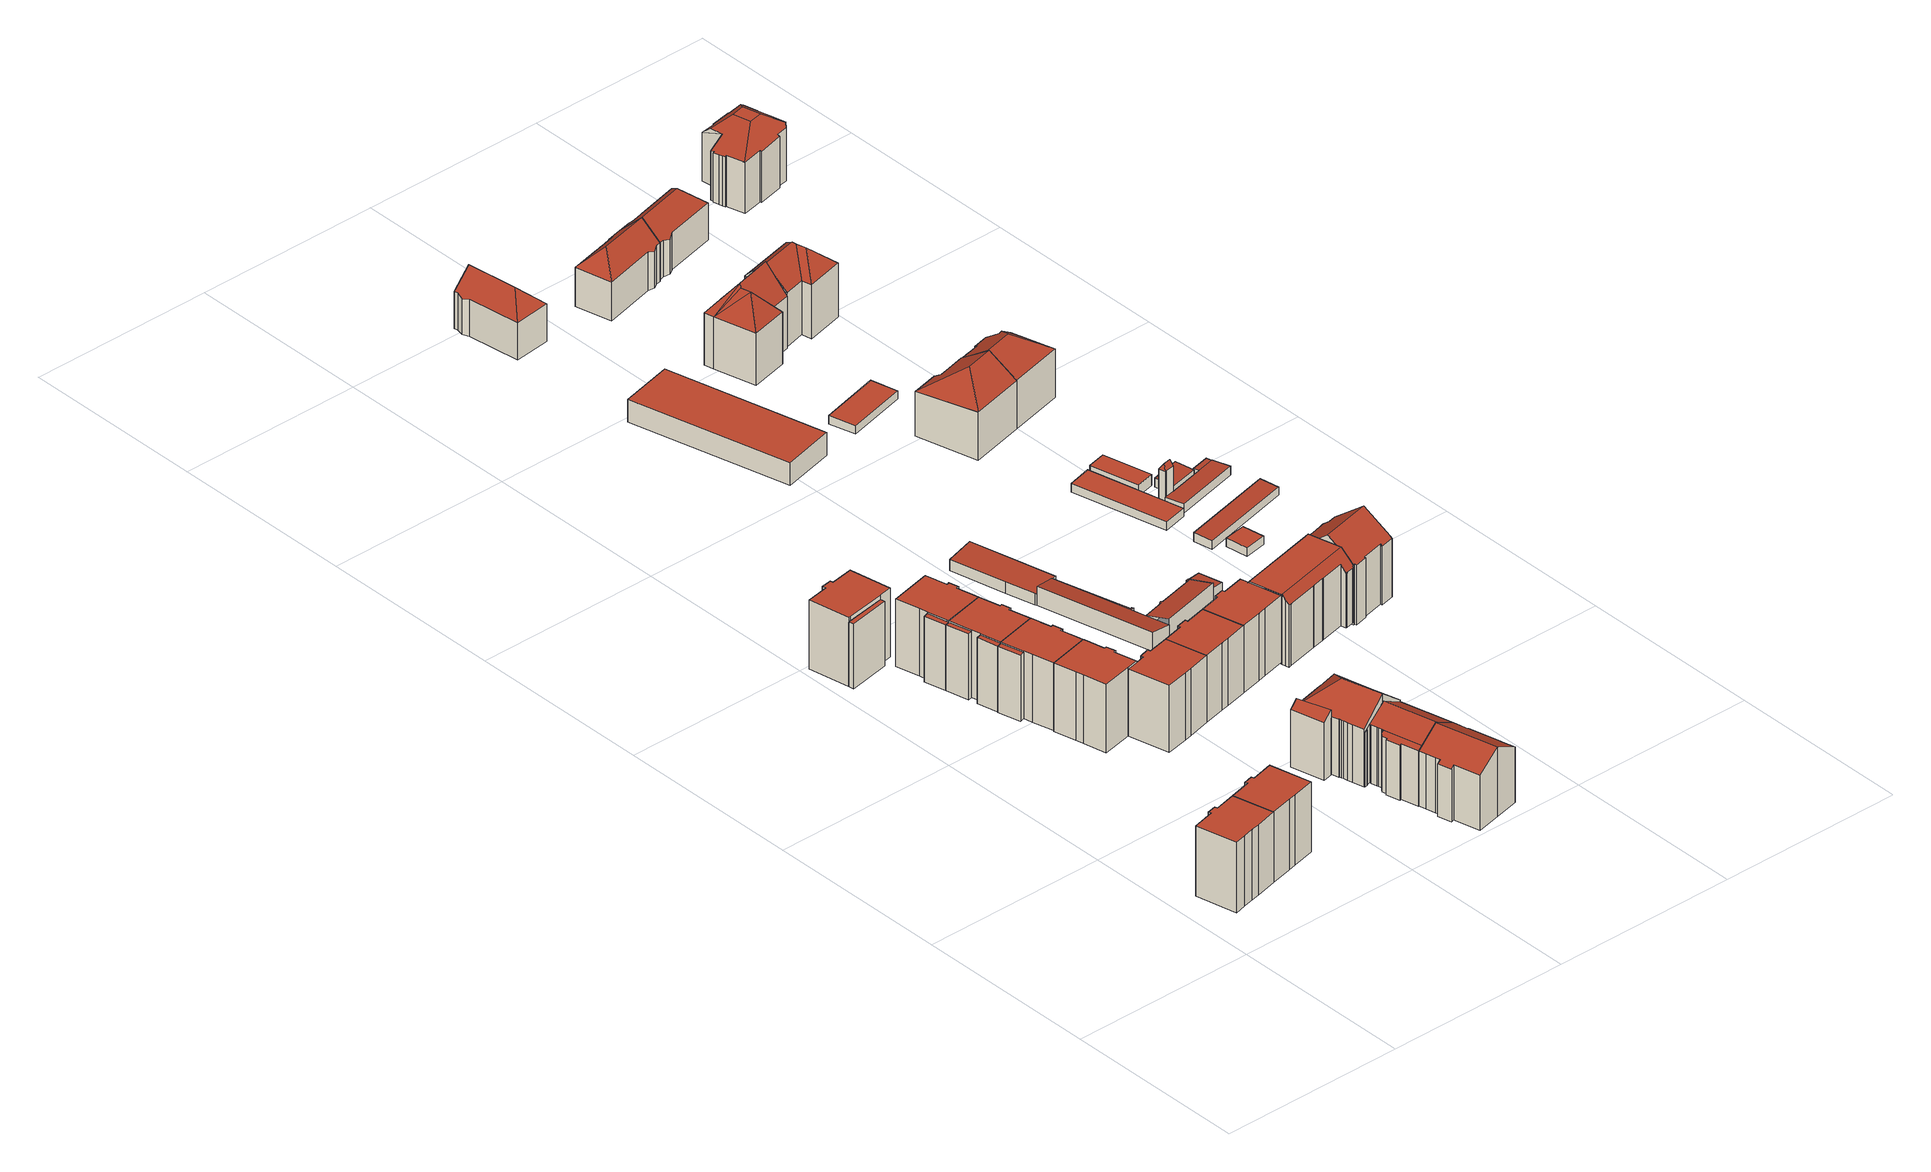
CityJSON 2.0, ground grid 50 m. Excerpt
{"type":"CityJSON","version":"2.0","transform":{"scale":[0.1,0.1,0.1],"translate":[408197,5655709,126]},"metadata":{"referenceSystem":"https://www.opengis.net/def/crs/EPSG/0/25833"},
"CityObjects":{
"building1":{"type":"Building","attributes":{"Dachtyp_tdc":"tdcPolyFlatRoof","Gemeindeschluessel":14612000,"Dachneigung":0,"QualitaetDacherkennung":85,"Geometrietyp2DReferenz":"3000","measuredHeight":19.19,"function":"31001_9998","roofType":"1000"},"geometry":[{"type":"Solid","lod":"2","boundaries":[[[[0,1,2,3]],[[1,4,5,2]],[[4,6,7,5]],[[6,8,9,7]],[[8,10,11,9]],[[10,12,13,11]],[[12,14,15,13]],[[14,16,17,15]],[[16,18,19,17]],[[18,20,21,19]],[[20,0,3,21]],[[20,18,16,14,12,10,8,6,4,1,0]],[[3,2,5,7,9,11,13,15,17,19,21]]]],"semantics":{"surfaces":[{"type":"WallSurface"},{"type":"RoofSurface"},{"type":"GroundSurface"}],"values":[[0,0,0,0,0,0,0,0,0,0,0,1,2]]}}]},
"building2":{"type":"Building","attributes":{"Dachtyp_tdc":"tdcPolyFlatRoof","Gemeindeschluessel":14612000,"Dachneigung":0,"QualitaetDacherkennung":83,"Geometrietyp2DReferenz":"3000","measuredHeight":19.19,"function":"31001_9998","roofType":"1000"},"geometry":[{"type":"Solid","lod":"2","boundaries":[[[[22,12,13,23]],[[12,10,11,13]],[[10,24,25,11]],[[24,26,27,25]],[[26,28,29,27]],[[28,30,31,29]],[[30,32,33,31]],[[32,34,35,33]],[[34,36,37,35]],[[36,22,23,37]],[[36,34,32,30,28,26,24,10,12,22]],[[23,13,11,25,27,29,31,33,35,37]]]],"semantics":{"surfaces":[{"type":"WallSurface"},{"type":"RoofSurface"},{"type":"GroundSurface"}],"values":[[0,0,0,0,0,0,0,0,0,0,1,2]]}}]},
"building3":{"type":"Building","attributes":{"Gemeindeschluessel":14612000,"Geometrietyp2DReferenz":"3000","function":"31001_9998","roofType":"9999"},"children":["building3-1","building3-2"]},
"building3-1":{"type":"BuildingPart","attributes":{"Dachtyp_tdc":"tdcPolyFlatRoof","Dachneigung":0,"QualitaetDacherkennung":67,"Geometrietyp2DReferenz":"3000","measuredHeight":18.81,"roofType":"1000"},"parents":["building3"],"geometry":[{"type":"MultiSurface","lod":"2","boundaries":[[[38,39,40,41,42]],[[43,44,45,46,47]],[[44,48,49,45]],[[48,50,51,49]],[[50,52,53,51]],[[52,54,55,53]],[[54,56,57,55]],[[56,38,42,57]],[[56,54,52,50,48,44,43,39,38]],[[42,41,46,45,49,51,53,55,57]]],"semantics":{"surfaces":[{"type":"WallSurface"},{"type":"RoofSurface"},{"type":"GroundSurface"}],"values":[0,0,0,0,0,0,0,0,1,2]}}]},
"building3-2":{"type":"BuildingPart","attributes":{"Dachtyp_tdc":"tdcPolyFlatRoof","Dachneigung":0,"QualitaetDacherkennung":0,"Geometrietyp2DReferenz":"3000","measuredHeight":17.57,"roofType":"9999"},"parents":["building3"],"geometry":[{"type":"MultiSurface","lod":"2","boundaries":[[[47,58,59,40]],[[40,59,60,41]],[[59,58,61,60]],[[58,47,46,61]],[[41,60,61,46]],[[41,46,47,40]]],"semantics":{"surfaces":[{"type":"RoofSurface"},{"type":"WallSurface"},{"type":"GroundSurface"},{"type":"ClosureSurface","isClosure":"1","QuelleClosure":"LoD1Solid"}],"values":[0,1,1,1,2,3]}}]},
"building4":{"type":"Building","attributes":{"Dachtyp_tdc":"tdcPolyFlatRoof","Gemeindeschluessel":14612000,"Dachneigung":0,"QualitaetDacherkennung":74,"Geometrietyp2DReferenz":"3000","measuredHeight":18.7,"function":"31001_9998","roofType":"1000"},"geometry":[{"type":"Solid","lod":"2","boundaries":[[[[62,63,64,65]],[[63,66,67,64]],[[66,68,69,67]],[[68,70,71,69]],[[70,72,73,71]],[[72,74,75,73]],[[74,76,77,75]],[[76,78,79,77]],[[78,80,81,79]],[[80,82,83,81]],[[82,84,85,83]],[[84,86,87,85]],[[86,62,65,87]],[[86,84,82,80,78,76,74,72,70,68,66,63,62]],[[65,64,67,69,71,73,75,77,79,81,83,85,87]]]],"semantics":{"surfaces":[{"type":"WallSurface"},{"type":"RoofSurface"},{"type":"GroundSurface"}],"values":[[0,0,0,0,0,0,0,0,0,0,0,0,0,1,2]]}}]},
"building5":{"type":"Building","attributes":{"Gemeindeschluessel":14612000,"Geometrietyp2DReferenz":"3000","function":"31001_9998","roofType":"9999"},"children":["building5-1","building5-2"]},
"building5-1":{"type":"BuildingPart","attributes":{"Dachtyp_tdc":"tdcPolyFlatRoof","Dachneigung":2.69,"QualitaetDacherkennung":64,"Geometrietyp2DReferenz":"3000","measuredHeight":17.98,"roofType":"2100"},"parents":["building5"],"geometry":[{"type":"MultiSurface","lod":"2","boundaries":[[[88,89,90,91]],[[89,92,93,90]],[[94,88,91,95]],[[94,92,89,88]],[[91,90,93,95]]],"semantics":{"surfaces":[{"type":"WallSurface"},{"type":"RoofSurface"},{"type":"GroundSurface"}],"values":[0,0,0,1,2]}}]},
"building5-2":{"type":"BuildingPart","attributes":{"Dachtyp_tdc":"tdcPolyFlatRoof","Dachneigung":0,"QualitaetDacherkennung":78,"Geometrietyp2DReferenz":"3000","measuredHeight":18.49,"roofType":"1000"},"parents":["building5"],"geometry":[{"type":"MultiSurface","lod":"2","boundaries":[[[76,96,97,98]],[[96,99,94,95,97]],[[100,101,102,93,92]],[[103,104,105,106]],[[104,107,108,105]],[[107,109,110,108]],[[109,111,112,110]],[[111,113,114,112]],[[113,78,115,114]],[[78,76,98,115]],[[78,113,111,109,107,104,103,101,100,99,96,76]],[[98,97,95,93,102,106,105,108,110,112,114,115]],[[101,103,106,102]]],"semantics":{"surfaces":[{"type":"WallSurface"},{"type":"RoofSurface"},{"type":"GroundSurface"}],"values":[0,0,0,0,0,0,0,0,0,0,1,2,0]}}]},
"building6":{"type":"Building","attributes":{"Gemeindeschluessel":14612000,"Geometrietyp2DReferenz":"3000","function":"31001_9998","roofType":"9999"},"children":["building6-1","building6-2","building6-3"]},
"building6-1":{"type":"BuildingPart","attributes":{"Dachtyp_tdc":"tdcPolyFlatRoof","Dachneigung":0,"QualitaetDacherkennung":70,"Geometrietyp2DReferenz":"3000","measuredHeight":17.92,"roofType":"1000"},"parents":["building6"],"geometry":[{"type":"MultiSurface","lod":"2","boundaries":[[[116,117,118,119]],[[92,89,120,121]],[[89,116,119,120]],[[89,92,117,116]],[[119,118,121,120]]],"semantics":{"surfaces":[{"type":"WallSurface"},{"type":"RoofSurface"},{"type":"GroundSurface"}],"values":[0,0,0,1,2]}}]},
"building6-2":{"type":"BuildingPart","attributes":{"Dachtyp_tdc":"tdcPolyFlatRoof","Dachneigung":0,"QualitaetDacherkennung":75,"Geometrietyp2DReferenz":"3000","measuredHeight":18.42,"roofType":"1000"},"parents":["building6"],"geometry":[{"type":"MultiSurface","lod":"2","boundaries":[[[122,123,124,125,118,117]],[[126,127,128,129,130]],[[127,131,132,128]],[[131,133,134,132]],[[133,135,136,134]],[[135,137,138,136]],[[137,139,140,138]],[[139,141,142,140]],[[141,101,143,142]],[[101,100,121,143]],[[100,92,121]],[[101,141,139,137,135,133,131,127,126,123,122,100]],[[118,125,129,128,132,134,136,138,140,142,143,121]]],"semantics":{"surfaces":[{"type":"WallSurface"},{"type":"RoofSurface"},{"type":"GroundSurface"}],"values":[0,0,0,0,0,0,0,0,0,0,0,1,2]}}]},
"building6-3":{"type":"BuildingPart","attributes":{"Dachtyp_tdc":"tdcPolyFlatRoof","Dachneigung":0,"QualitaetDacherkennung":61,"Geometrietyp2DReferenz":"3000","measuredHeight":17.91,"roofType":"1000"},"parents":["building6"],"geometry":[{"type":"MultiSurface","lod":"2","boundaries":[[[124,144,145,125]],[[144,146,147,145]],[[146,130,129,147]],[[130,146,144,124]],[[125,145,147,129]]],"semantics":{"surfaces":[{"type":"WallSurface"},{"type":"RoofSurface"},{"type":"GroundSurface"}],"values":[0,0,0,1,2]}}]},
"building7":{"type":"Building","attributes":{"Gemeindeschluessel":14612000,"Geometrietyp2DReferenz":"3000","function":"31001_9998","roofType":"9999"},"children":["building7-1","building7-2"]},
"building7-1":{"type":"BuildingPart","attributes":{"Dachtyp_tdc":"tdcPolyFlatRoof","Dachneigung":2.76,"QualitaetDacherkennung":65,"Geometrietyp2DReferenz":"3000","measuredHeight":17.97,"roofType":"2100"},"parents":["building7"],"geometry":[{"type":"MultiSurface","lod":"2","boundaries":[[[148,149,150,151]],[[130,146,147,129]],[[146,148,151,147]],[[146,130,149,148]],[[151,150,129,147]]],"semantics":{"surfaces":[{"type":"WallSurface"},{"type":"RoofSurface"},{"type":"GroundSurface"}],"values":[0,0,0,1,2]}}]},
"building7-2":{"type":"BuildingPart","attributes":{"Dachtyp_tdc":"tdcPolyFlatRoof","Dachneigung":0,"QualitaetDacherkennung":62,"Geometrietyp2DReferenz":"3000","measuredHeight":18.41,"roofType":"1000"},"parents":["building7"],"geometry":[{"type":"MultiSurface","lod":"2","boundaries":[[[152,153,154,155]],[[153,156,157,154]],[[156,158,159,157]],[[158,160,161,159]],[[160,162,163,161]],[[162,127,128,163]],[[127,126,130,129,128]],[[164,165,166,150,149]],[[165,167,168,166]],[[167,152,155,168]],[[167,165,164,126,127,162,160,158,156,153,152]],[[155,154,157,159,161,163,128,129,150,166,168]]],"semantics":{"surfaces":[{"type":"WallSurface"},{"type":"RoofSurface"},{"type":"GroundSurface"}],"values":[0,0,0,0,0,0,0,0,0,0,1,2]}}]},
"building8":{"type":"Building","attributes":{"Dachtyp_tdc":"tdcPolyFlatRoof","Gemeindeschluessel":14612000,"Dachneigung":0,"QualitaetDacherkennung":63,"Geometrietyp2DReferenz":"3000","measuredHeight":18.34,"function":"31001_9998","roofType":"1000"},"geometry":[{"type":"Solid","lod":"2","boundaries":[[[[169,170,171,172]],[[170,173,174,171]],[[173,175,176,174]],[[175,177,178,176]],[[177,179,180,178]],[[179,181,182,180]],[[181,183,184,182]],[[183,185,186,184]],[[185,187,69,186]],[[187,188,67,69]],[[188,169,172,67]],[[188,187,185,183,181,179,177,175,173,170,169]],[[172,171,174,176,178,180,182,184,186,69,67]]]],"semantics":{"surfaces":[{"type":"WallSurface"},{"type":"RoofSurface"},{"type":"GroundSurface"}],"values":[[0,0,0,0,0,0,0,0,0,0,0,1,2]]}}]},
"building9":{"type":"Building","attributes":{"Dachtyp_tdc":"tdcGableRoof","Gemeindeschluessel":14612000,"Dachneigung":30.66,"QualitaetDacherkennung":77,"Geometrietyp2DReferenz":"3000","measuredHeight":19.02,"function":"31001_9998","roofType":"3100"},"geometry":[{"type":"Solid","lod":"2","boundaries":[[[[189,190,191,192]],[[190,193,194,191]],[[193,195,196,194]],[[195,197,198,196]],[[197,199,200,198]],[[199,201,202,200]],[[201,203,204,202]],[[203,205,206,204]],[[205,207,208,206]],[[207,209,210,208]],[[209,211,212,210]],[[211,213,214,212]],[[213,215,216,214]],[[215,217,218,216]],[[217,219,220,218]],[[219,189,192,220]],[[215,213,211,209,207,205,203,201]],[[201,199,197,195,193,190,189,219,217,215]],[[192,191,194,196,198,200,202,204,206,208,210,212,214,216,218,220]]]],"semantics":{"surfaces":[{"type":"WallSurface"},{"type":"RoofSurface"},{"type":"GroundSurface"}],"values":[[0,0,0,0,0,0,0,0,0,0,0,0,0,0,0,0,1,1,2]]}}]},
"building10":{"type":"Building","attributes":{"Gemeindeschluessel":14612000,"Geometrietyp2DReferenz":"3000","function":"31001_9998","roofType":"9999"},"children":["building10-1","building10-2"]},
"building10-1":{"type":"BuildingPart","attributes":{"Dachtyp_tdc":"tdcHipAndGableRoof","Dachneigung":37.34,"QualitaetDacherkennung":80,"Geometrietyp2DReferenz":"3000","measuredHeight":21.18,"roofType":"5000"},"parents":["building10"],"geometry":[{"type":"MultiSurface","lod":"2","boundaries":[[[221,222,223,224]],[[222,225,226,223]],[[225,227,228,226]],[[227,229,230,228]],[[229,231,232,230]],[[231,233,234,232]],[[233,235,236,234]],[[235,237,238,236]],[[237,239,240,238]],[[239,241,242,240]],[[241,243,244,242]],[[243,245,246,244]],[[247,248,249,250]],[[248,251,252,249]],[[251,253,254,252]],[[253,255,256,254]],[[255,257,258,256]],[[257,259,260,258]],[[259,261,262,260]],[[261,263,264,262]],[[263,221,224,264]],[[259,257,255,253,251,248,265]],[[248,247,245,243,241,239,237,235,233,231,229,227,265]],[[227,225,222,221,263,261,259,265]],[[224,223,226,228,230,232,234,236,238,240,242,244,246,250,249,252,254,256,258,260,262,264]]],"semantics":{"surfaces":[{"type":"WallSurface"},{"type":"RoofSurface"},{"type":"GroundSurface"}],"values":[0,0,0,0,0,0,0,0,0,0,0,0,0,0,0,0,0,0,0,0,0,1,1,1,2]}}]},
"building10-2":{"type":"BuildingPart","attributes":{"Dachtyp_tdc":"tdcPolyFlatRoof","Dachneigung":37.52,"QualitaetDacherkennung":65,"Geometrietyp2DReferenz":"3000","measuredHeight":17.62,"roofType":"2100"},"parents":["building10"],"geometry":[{"type":"MultiSurface","lod":"2","boundaries":[[[266,267,268,246,245]],[[267,269,270,268]],[[269,271,247,250,270]],[[271,269,267,266]],[[246,268,270,250]]],"semantics":{"surfaces":[{"type":"WallSurface"},{"type":"RoofSurface"},{"type":"GroundSurface"}],"values":[0,0,0,1,2]}}]},
"building11":{"type":"Building","attributes":{"Gemeindeschluessel":14612000,"Geometrietyp2DReferenz":"3000","function":"31001_9998","roofType":"9999"},"children":["building11-1","building11-2"]},
"building11-1":{"type":"BuildingPart","attributes":{"Dachtyp_tdc":"tdcGableRoof","Dachneigung":31.32,"QualitaetDacherkennung":64,"Geometrietyp2DReferenz":"3000","measuredHeight":19.13,"roofType":"3100"},"parents":["building11"],"geometry":[{"type":"MultiSurface","lod":"2","boundaries":[[[272,273,274,275]],[[273,276,277,274]],[[276,278,279,277]],[[278,280,281,279]],[[280,282,283,281]],[[282,284,285,283]],[[284,286,287,285]],[[286,288,289,287]],[[288,290,291,289]],[[290,292,293,291]],[[292,203,294,293]],[[203,295,296,294]],[[295,297,298,296]],[[299,272,275,300]],[[295,203,292,290]],[[290,288,286,284,282,280,278,276,273,272,299,297,295]],[[275,274,277,279,281,283,285,287,289,291,293,294,296,298,300]]],"semantics":{"surfaces":[{"type":"WallSurface"},{"type":"RoofSurface"},{"type":"GroundSurface"}],"values":[0,0,0,0,0,0,0,0,0,0,0,0,0,0,1,1,2]}}]},
"building11-2":{"type":"BuildingPart","attributes":{"Dachtyp_tdc":"tdcPolyFlatRoof","Dachneigung":26.21,"QualitaetDacherkennung":76,"Geometrietyp2DReferenz":"3000","measuredHeight":15.87,"roofType":"2100"},"parents":["building11"],"geometry":[{"type":"MultiSurface","lod":"2","boundaries":[[[301,299,300,302]],[[303,304,305,298,297]],[[304,306,307,305]],[[306,308,309,307]],[[308,310,311,309]],[[310,312,313,311]],[[312,314,315,313]],[[314,301,302,315]],[[314,312,310,308,306,304,303,299,301]],[[302,300,298,305,307,309,311,313,315]]],"semantics":{"surfaces":[{"type":"WallSurface"},{"type":"RoofSurface"},{"type":"GroundSurface"}],"values":[0,0,0,0,0,0,0,0,1,2]}}]},
"building12":{"type":"Building","attributes":{"Dachtyp_tdc":"tdcPolyFlatRoof","Gemeindeschluessel":14612000,"Dachneigung":0,"QualitaetDacherkennung":67,"Geometrietyp2DReferenz":"3000","measuredHeight":18.31,"function":"31001_9998","roofType":"1000"},"geometry":[{"type":"Solid","lod":"2","boundaries":[[[[316,317,318,319]],[[317,320,321,318]],[[320,322,323,321]],[[322,324,325,323]],[[324,326,327,325]],[[326,328,329,327]],[[328,330,331,329]],[[330,179,180,331]],[[179,177,178,180]],[[177,316,319,178]],[[177,179,330,328,326,324,322,320,317,316]],[[319,318,321,323,325,327,329,331,180,178]]]],"semantics":{"surfaces":[{"type":"WallSurface"},{"type":"RoofSurface"},{"type":"GroundSurface"}],"values":[[0,0,0,0,0,0,0,0,0,0,1,2]]}}]},
"building13":{"type":"Building","attributes":{"Dachtyp_tdc":"tdcPolyFlatRoof","Gemeindeschluessel":14612000,"Dachneigung":0,"QualitaetDacherkennung":63,"Geometrietyp2DReferenz":"3000","measuredHeight":18.29,"function":"31001_9998","roofType":"1000"},"geometry":[{"type":"Solid","lod":"2","boundaries":[[[[324,332,333,325]],[[332,334,335,333]],[[334,336,337,335]],[[336,338,339,337]],[[338,340,341,339]],[[340,342,343,341]],[[342,344,345,343]],[[344,346,347,345]],[[346,348,349,347]],[[348,326,327,349]],[[326,324,325,327]],[[326,348,346,344,342,340,338,336,334,332,324]],[[325,333,335,337,339,341,343,345,347,349,327]]]],"semantics":{"surfaces":[{"type":"WallSurface"},{"type":"RoofSurface"},{"type":"GroundSurface"}],"values":[[0,0,0,0,0,0,0,0,0,0,0,1,2]]}}]},
"building14":{"type":"Building","attributes":{"Gemeindeschluessel":14612000,"Geometrietyp2DReferenz":"3000","function":"31001_9998","roofType":"9999"},"children":["building14-1","building14-2","building14-3","building14-4"]},
"building14-1":{"type":"BuildingPart","attributes":{"Dachtyp_tdc":"tdcPolyFlatRoof","Dachneigung":13.79,"QualitaetDacherkennung":78,"Geometrietyp2DReferenz":"3000","measuredHeight":5.21,"roofType":"2100"},"parents":["building14"],"geometry":[{"type":"MultiSurface","lod":"2","boundaries":[[[350,351,352,353]],[[354,355,356,357]],[[355,358,359,360,356]],[[358,355,354,351,350,361]],[[362,353,352,357,356,360]]],"semantics":{"surfaces":[{"type":"WallSurface"},{"type":"RoofSurface"},{"type":"GroundSurface"}],"values":[0,0,0,1,2]}}]},
"building14-2":{"type":"BuildingPart","attributes":{"Dachtyp_tdc":"tdcPolyFlatRoof","Dachneigung":13.71,"QualitaetDacherkennung":74,"Geometrietyp2DReferenz":"3000","measuredHeight":5.21,"roofType":"2100"},"parents":["building14"],"geometry":[{"type":"MultiSurface","lod":"2","boundaries":[[[363,364,365,366]],[[364,367,368,365]],[[367,369,354,357,368]],[[367,364,363,370,371,372,373,374,375,376,369]],[[357,352,377,378,379,380,381,382,366,365,368]],[[376,375,377,352,351]],[[375,374,378,377]],[[374,373,379,378]],[[373,372,380,379]],[[372,371,381,380]],[[371,370,382,381]],[[370,363,366,382]]],"semantics":{"surfaces":[{"type":"WallSurface"},{"type":"RoofSurface"},{"type":"GroundSurface"}],"values":[0,0,0,1,2,0,0,0,0,0,0,0]}}]},
"building14-3":{"type":"BuildingPart","attributes":{"Dachtyp_tdc":"tdcPolyFlatRoof","Dachneigung":0,"QualitaetDacherkennung":53,"Geometrietyp2DReferenz":"3000","measuredHeight":3.62,"roofType":"1000"},"parents":["building14"],"geometry":[{"type":"MultiSurface","lod":"2","boundaries":[[[383,384,385,386,387]],[[384,388,389,385]],[[388,390,391,389]],[[390,350,353,391]],[[361,350,390,388,384,383]],[[386,385,389,391,353,362]]],"semantics":{"surfaces":[{"type":"WallSurface"},{"type":"RoofSurface"},{"type":"GroundSurface"}],"values":[0,0,0,0,1,2]}}]},
"building14-4":{"type":"BuildingPart","attributes":{"Dachtyp_tdc":"tdcPolyFlatRoof","Dachneigung":3.46,"QualitaetDacherkennung":89,"Geometrietyp2DReferenz":"3000","measuredHeight":3.56,"roofType":"2100"},"parents":["building14"],"geometry":[{"type":"MultiSurface","lod":"2","boundaries":[[[392,393,394,395]],[[393,396,397,394]],[[396,387,386,397]],[[359,398,399,360]],[[398,400,401,399]],[[400,402,403,401]],[[402,392,395,403]],[[402,400,398,359,404,387,396,393,392]],[[395,394,397,386,362,360,399,401,403]]],"semantics":{"surfaces":[{"type":"WallSurface"},{"type":"RoofSurface"},{"type":"GroundSurface"}],"values":[0,0,0,0,0,0,0,1,2]}}]},
"building15":{"type":"Building","attributes":{"Dachtyp_tdc":"tdcPolyFlatRoof","Gemeindeschluessel":14612000,"Dachneigung":0,"QualitaetDacherkennung":94,"Geometrietyp2DReferenz":"3000","measuredHeight":6.24,"function":"31001_9998","roofType":"1000"},"geometry":[{"type":"Solid","lod":"2","boundaries":[[[[405,406,407,408]],[[406,409,410,407]],[[409,411,412,410]],[[411,405,408,412]],[[411,409,406,405]],[[408,407,410,412]]]],"semantics":{"surfaces":[{"type":"WallSurface"},{"type":"RoofSurface"},{"type":"GroundSurface"}],"values":[[0,0,0,0,1,2]]}}]},
"building16":{"type":"Building","attributes":{"Dachtyp_tdc":"tdcCutGableRoof","Gemeindeschluessel":14612000,"Dachneigung":0.076,"QualitaetDacherkennung":64,"Geometrietyp2DReferenz":"3000","measuredHeight":18.96,"function":"31001_9998","roofType":"9999"},"geometry":[{"type":"Solid","lod":"2","boundaries":[[[[413,414,415,416]],[[414,417,418,415]],[[417,419,420,418]],[[419,421,422,420]],[[421,423,424,422]],[[423,425,426,424]],[[425,427,428,426]],[[427,429,430,428]],[[429,431,432,430]],[[431,433,434,432]],[[433,435,436,434]],[[435,437,438,436]],[[437,439,440,438]],[[439,441,442,440]],[[441,443,444,442]],[[443,445,446,444]],[[445,447,448,446]],[[447,449,450,448]],[[449,451,452,450]],[[451,453,454,452]],[[453,455,456,454]],[[455,457,458,456]],[[457,459,460,458]],[[459,461,462,460]],[[461,463,464,462]],[[463,465,466,464]],[[465,467,468,466]],[[429,427,425,423,421,419,417,414,413,469,467,465]],[[461,459,457,455,453,451,449,447,445,443,441,439,437,435,433,431]],[[465,463,461,431,429]],[[468,470,416,415,418,420,422,424,426,428,430,432,434,436,438,440,442,444,446,448,450,452,454,456,458,460,462,464,466]],[[467,469,470,468]],[[469,413,416,470]]]],"semantics":{"surfaces":[{"type":"WallSurface"},{"type":"RoofSurface"},{"type":"GroundSurface"}],"values":[[0,0,0,0,0,0,0,0,0,0,0,0,0,0,0,0,0,0,0,0,0,0,0,0,0,0,0,1,1,1,2,0,0]]}}]},
"building17":{"type":"Building","attributes":{"Dachtyp_tdc":"tdcPolyFlatRoof","Gemeindeschluessel":14612000,"Dachneigung":6.68,"QualitaetDacherkennung":77,"Geometrietyp2DReferenz":"3000","measuredHeight":3.64,"function":"31001_9998","roofType":"2100"},"geometry":[{"type":"Solid","lod":"2","boundaries":[[[[471,472,473,474]],[[472,475,476,473]],[[475,477,478,476]],[[477,471,474,478]],[[477,475,472,471]],[[474,473,476,478]]]],"semantics":{"surfaces":[{"type":"WallSurface"},{"type":"RoofSurface"},{"type":"GroundSurface"}],"values":[[0,0,0,0,1,2]]}}]},
"building18":{"type":"Building","attributes":{"Dachtyp_tdc":"tdcHipAndGableRoof","Gemeindeschluessel":14612000,"Dachneigung":43.26,"QualitaetDacherkennung":83,"Geometrietyp2DReferenz":"3000","measuredHeight":14.85,"function":"31001_9998","roofType":"5000"},"geometry":[{"type":"Solid","lod":"2","boundaries":[[[[479,480,481,482]],[[480,483,484,481]],[[483,485,486,484]],[[485,487,488,486]],[[487,489,490,488]],[[489,491,492,490]],[[491,493,494,492]],[[493,495,496,494]],[[495,497,498,496]],[[497,499,500,498]],[[499,501,502,500]],[[501,503,504,502]],[[503,479,482,504]],[[499,497,505]],[[497,495,493,491,489,487,485,483,505]],[[483,480,479,503,501,499,505]],[[482,481,484,486,488,490,492,494,496,498,500,502,504]]]],"semantics":{"surfaces":[{"type":"WallSurface"},{"type":"RoofSurface"},{"type":"GroundSurface"}],"values":[[0,0,0,0,0,0,0,0,0,0,0,0,0,1,1,1,2]]}}]},
"building19":{"type":"Building","attributes":{"Dachtyp_tdc":"tdcFreeFormRoof","Gemeindeschluessel":14612000,"Dachneigung":37.87,"QualitaetDacherkennung":60,"Geometrietyp2DReferenz":"3000","measuredHeight":21.76,"function":"31001_9998","roofType":"5000"},"geometry":[{"type":"Solid","lod":"2","boundaries":[[[[506,507,508,509]],[[507,510,511,508]],[[510,512,513,511]],[[512,514,515,513]],[[514,516,517,515]],[[516,518,519,517]],[[518,520,521,519]],[[520,522,523,521]],[[522,524,525,523]],[[524,526,527,525]],[[526,528,529,527]],[[528,530,531,529]],[[530,532,533,531]],[[532,534,535,533]],[[534,536,537,535]],[[536,538,539,537]],[[538,540,541,539]],[[540,542,543,541]],[[542,544,545,543]],[[544,506,509,545]],[[528,526,524,522,520,518,516,514,512,510,507,546,547]],[[538,536,534,532,530,547,546,506,544,542,540]],[[507,506,546]],[[530,528,547]],[[509,508,511,513,515,517,519,521,523,525,527,529,531,533,535,537,539,541,543,545]]]],"semantics":{"surfaces":[{"type":"WallSurface"},{"type":"RoofSurface"},{"type":"GroundSurface"}],"values":[[0,0,0,0,0,0,0,0,0,0,0,0,0,0,0,0,0,0,0,0,1,1,0,0,2]]}}]},
"building20":{"type":"Building","attributes":{"Dachtyp_tdc":"tdcPolyFlatRoof","Gemeindeschluessel":14612000,"Dachneigung":0,"QualitaetDacherkennung":73,"Geometrietyp2DReferenz":"3000","measuredHeight":2.32,"function":"31001_9998","roofType":"1000"},"geometry":[{"type":"Solid","lod":"2","boundaries":[[[[548,549,550,551]],[[549,552,553,550]],[[549,548,554,552]],[[553,555,551,550]],[[552,554,555,553]],[[554,548,551,555]]]],"semantics":{"surfaces":[{"type":"WallSurface"},{"type":"RoofSurface"},{"type":"GroundSurface"}],"values":[[0,0,1,2,0,0]]}}]},
"building21":{"type":"Building","attributes":{"Dachtyp_tdc":"tdcPolyFlatRoof","Gemeindeschluessel":14612000,"Dachneigung":0,"QualitaetDacherkennung":87,"Geometrietyp2DReferenz":"3000","measuredHeight":2.37,"function":"31001_9998","roofType":"1000"},"geometry":[{"type":"Solid","lod":"2","boundaries":[[[[556,557,558,559]],[[557,560,561,558]],[[560,562,563,561]],[[562,556,559,563]],[[562,560,557,556]],[[559,558,561,563]]]],"semantics":{"surfaces":[{"type":"WallSurface"},{"type":"RoofSurface"},{"type":"GroundSurface"}],"values":[[0,0,0,0,1,2]]}}]},
"building22":{"type":"Building","attributes":{"Dachtyp_tdc":"tdcPolyFlatRoof","Gemeindeschluessel":14612000,"Dachneigung":0,"QualitaetDacherkennung":73,"Geometrietyp2DReferenz":"3000","measuredHeight":2.25,"function":"31001_2463","roofType":"1000"},"geometry":[{"type":"Solid","lod":"2","boundaries":[[[[564,565,566,567]],[[565,568,569,566]],[[568,570,571,569]],[[570,564,567,571]],[[570,568,565,564]],[[567,566,569,571]]]],"semantics":{"surfaces":[{"type":"WallSurface"},{"type":"RoofSurface"},{"type":"GroundSurface"}],"values":[[0,0,0,0,1,2]]}}]},
"building23":{"type":"Building","attributes":{"Dachtyp_tdc":"tdcFreeFormRoof","Gemeindeschluessel":14612000,"Dachneigung":50.96,"QualitaetDacherkennung":48,"Geometrietyp2DReferenz":"3000","measuredHeight":21.36,"function":"31001_9998","roofType":"5000"},"geometry":[{"type":"Solid","lod":"2","boundaries":[[[[572,573,574,575]],[[573,576,577,574]],[[576,578,579,577]],[[578,580,581,579]],[[580,582,583,581]],[[582,584,585,583]],[[584,586,587,585]],[[586,588,589,587]],[[588,590,591,589]],[[590,592,593,591]],[[592,572,575,593]],[[592,594,572]],[[592,595,594]],[[592,596,595]],[[596,592,590]],[[596,590,588]],[[595,596,588,586]],[[597,594,595,586,584]],[[597,584,582]],[[582,594,597]],[[580,594,582]],[[578,594,580]],[[576,594,578]],[[573,594,576]],[[594,573,572]],[[575,574,577,579,581,583,585,587,589,591,593]]]],"semantics":{"surfaces":[{"type":"WallSurface"},{"type":"RoofSurface"},{"type":"GroundSurface"}],"values":[[0,0,0,0,0,0,0,0,0,0,0,1,1,1,1,1,1,1,0,1,1,1,1,1,1,2]]}}]},
"building24":{"type":"Building","attributes":{"Dachtyp_tdc":"tdcFreeFormRoof","Gemeindeschluessel":14612000,"Dachneigung":33.39,"QualitaetDacherkennung":48,"Geometrietyp2DReferenz":"3000","measuredHeight":18.45,"function":"31001_9998","roofType":"5000"},"geometry":[{"type":"Solid","lod":"2","boundaries":[[[[598,599,600,601]],[[599,602,603,600]],[[602,604,605,603]],[[604,606,607,605]],[[606,608,609,607]],[[608,610,611,609]],[[610,598,601,611]],[[612,613,614,604]],[[599,615,613,612,602]],[[615,598,610,608,606,614,613]],[[599,598,615]],[[604,602,612]],[[606,604,614]],[[601,600,603,605,607,609,611]]]],"semantics":{"surfaces":[{"type":"WallSurface"},{"type":"RoofSurface"},{"type":"GroundSurface"}],"values":[[0,0,0,0,0,0,0,1,1,1,0,0,0,2]]}}]},
"building25":{"type":"Building","attributes":{"Dachtyp_tdc":"tdcPolyFlatRoof","Gemeindeschluessel":14612000,"Dachneigung":0,"QualitaetDacherkennung":0,"Geometrietyp2DReferenz":"3000","BezugspunktDach":"2000","measuredHeight":3,"function":"31001_2463"},"geometry":[{"type":"MultiSurface","lod":"2","boundaries":[[[616,617,618,619]],[[619,618,620,621]],[[618,617,622,620]],[[617,616,623,622]],[[616,619,621,623]],[[621,620,622,623]]],"semantics":{"surfaces":[{"type":"RoofSurface"},{"type":"WallSurface"},{"type":"GroundSurface"}],"values":[0,1,1,1,1,2]}}]},
"building26":{"type":"Building","attributes":{"Dachtyp_tdc":"tdcPolyFlatRoof","Gemeindeschluessel":14612000,"Dachneigung":3.39,"QualitaetDacherkennung":79,"Geometrietyp2DReferenz":"3000","measuredHeight":2.47,"function":"31001_2463","roofType":"2100"},"geometry":[{"type":"Solid","lod":"2","boundaries":[[[[624,625,626,627]],[[625,628,629,626]],[[628,630,631,629]],[[630,624,627,631]],[[630,628,625,624]],[[627,626,629,631]]]],"semantics":{"surfaces":[{"type":"WallSurface"},{"type":"RoofSurface"},{"type":"GroundSurface"}],"values":[[0,0,0,0,1,2]]}}]},
"building27":{"type":"Building","attributes":{"Dachtyp_tdc":"tdcHipAndGableRoof","Gemeindeschluessel":14612000,"Dachneigung":44.02,"QualitaetDacherkennung":70,"Geometrietyp2DReferenz":"3000","measuredHeight":15.38,"function":"31001_9998","roofType":"5000"},"geometry":[{"type":"Solid","lod":"2","boundaries":[[[[632,633,634,635]],[[633,636,637,634]],[[636,638,639,637]],[[638,640,641,639]],[[640,642,643,641]],[[642,644,645,643]],[[644,646,647,645]],[[646,648,649,647]],[[648,650,651,649]],[[650,652,653,651]],[[652,654,655,653]],[[654,656,657,655]],[[656,658,659,657]],[[658,660,661,659]],[[660,662,663,661]],[[662,664,665,663]],[[664,632,635,665]],[[660,658,666]],[[658,656,654,652,650,648,666]],[[648,646,644,642,640,638,636,633,632,664,662,660,666]],[[635,634,637,639,641,643,645,647,649,651,653,655,657,659,661,663,665]]]],"semantics":{"surfaces":[{"type":"WallSurface"},{"type":"RoofSurface"},{"type":"GroundSurface"}],"values":[[0,0,0,0,0,0,0,0,0,0,0,0,0,0,0,0,0,1,1,1,2]]}}]},
"building28":{"type":"Building","attributes":{"Dachtyp_tdc":"tdcPolyFlatRoof","Gemeindeschluessel":14612000,"Dachneigung":3.18,"QualitaetDacherkennung":73,"Geometrietyp2DReferenz":"3000","measuredHeight":2.36,"function":"31001_2463","roofType":"2100"},"geometry":[{"type":"Solid","lod":"2","boundaries":[[[[667,668,669,670]],[[668,671,672,669]],[[671,673,674,672]],[[673,667,670,674]],[[673,671,668,667]],[[670,669,672,674]]]],"semantics":{"surfaces":[{"type":"WallSurface"},{"type":"RoofSurface"},{"type":"GroundSurface"}],"values":[[0,0,0,0,1,2]]}}]},
"building29":{"type":"Building","attributes":{"Gemeindeschluessel":14612000,"Geometrietyp2DReferenz":"3000","function":"31001_2463","roofType":"9999"},"children":["building29-1","building29-2","building29-3"]},
"building29-1":{"type":"BuildingPart","attributes":{"Dachtyp_tdc":"tdcPolyFlatRoof","Dachneigung":4.11,"QualitaetDacherkennung":77,"Geometrietyp2DReferenz":"3000","measuredHeight":2.56,"roofType":"2100"},"parents":["building29"],"geometry":[{"type":"MultiSurface","lod":"2","boundaries":[[[675,676,677,678,679]],[[676,680,681,677]],[[680,682,683,681]],[[684,685,686,687,688]],[[685,684,682,680,676,675]],[[678,677,681,683,688,687]]],"semantics":{"surfaces":[{"type":"WallSurface"},{"type":"RoofSurface"},{"type":"GroundSurface"}],"values":[0,0,0,0,1,2]}}]},
"building29-2":{"type":"BuildingPart","attributes":{"Dachtyp_tdc":"tdcPolyFlatRoof","Dachneigung":3.65,"QualitaetDacherkennung":56,"Geometrietyp2DReferenz":"3000","measuredHeight":2.17,"roofType":"2100"},"parents":["building29"],"geometry":[{"type":"MultiSurface","lod":"2","boundaries":[[[689,679,678,690]],[[686,691,692,687]],[[691,689,690,692]],[[691,686,679,689]],[[690,678,687,692]]],"semantics":{"surfaces":[{"type":"WallSurface"},{"type":"RoofSurface"},{"type":"GroundSurface"}],"values":[0,0,0,1,2]}}]},
"building29-3":{"type":"BuildingPart","attributes":{"Dachtyp_tdc":"tdcFreeFormRoof","Dachneigung":56.75,"QualitaetDacherkennung":14,"Geometrietyp2DReferenz":"3000","measuredHeight":10.62,"roofType":"5000"},"parents":["building29"],"geometry":[{"type":"MultiSurface","lod":"2","boundaries":[[[693,694,695,696]],[[693,696,697]],[[694,693,697,698]],[[683,699,700,688]],[[697,696,699,683,682]],[[696,695,700,699]],[[695,698,684,688,700]],[[694,698,695]]],"semantics":{"surfaces":[{"type":"RoofSurface"},{"type":"GroundSurface"},{"type":"WallSurface"}],"values":[0,0,0,1,2,2,2,2]}}]},
"building30":{"type":"Building","attributes":{"Dachtyp_tdc":"tdcFreeFormRoof","Gemeindeschluessel":14612000,"Dachneigung":33.87,"QualitaetDacherkennung":53,"Geometrietyp2DReferenz":"3000","measuredHeight":18.37,"function":"31001_9998","roofType":"5000"},"geometry":[{"type":"Solid","lod":"2","boundaries":[[[[701,702,703]],[[704,705,706,707,708,709,710,711,712,713,714]],[[701,715,705,704]],[[715,716,706,705]],[[716,717,707,706]],[[717,718,708,707]],[[718,719,709,708]],[[719,720,710,709]],[[720,721,711,710]],[[721,722,712,711]],[[722,723,713,712]],[[723,702,714,713]],[[702,701,704,714]],[[723,722,724,725]],[[725,724,721,720,719,718,717,716,715,701,703]],[[702,723,725,703]],[[722,721,724]]]],"semantics":{"surfaces":[{"type":"WallSurface"},{"type":"GroundSurface"},{"type":"RoofSurface"}],"values":[[0,1,0,0,0,0,0,0,0,0,0,0,0,2,2,2,0]]}}]},
"building31":{"type":"Building","attributes":{"Dachtyp_tdc":"tdcFreeFormRoof","Gemeindeschluessel":14612000,"Dachneigung":45.02,"QualitaetDacherkennung":36,"Geometrietyp2DReferenz":"3000","measuredHeight":20.49,"function":"31001_9998","roofType":"5000"},"geometry":[{"type":"Solid","lod":"2","boundaries":[[[[726,727,728,729]],[[727,730,731,728]],[[730,732,733,731]],[[732,734,735,733]],[[734,736,737,735]],[[736,738,739,737]],[[738,726,729,739]],[[740,741,738,736]],[[740,736,734]],[[730,734,732]],[[730,740,734]],[[730,741,740]],[[741,730,742]],[[743,742,730,727]],[[743,727,726]],[[741,742,743,726,738]],[[729,728,731,733,735,737,739]]]],"semantics":{"surfaces":[{"type":"WallSurface"},{"type":"RoofSurface"},{"type":"GroundSurface"}],"values":[[0,0,0,0,0,0,0,1,1,1,1,1,1,1,0,1,2]]}}]},
"building32":{"type":"Building","attributes":{"Dachtyp_tdc":"tdcHipAndGableRoof","Gemeindeschluessel":14612000,"Dachneigung":44.29,"QualitaetDacherkennung":70,"Geometrietyp2DReferenz":"3000","measuredHeight":15.02,"function":"31001_9998","roofType":"5000"},"geometry":[{"type":"Solid","lod":"2","boundaries":[[[[744,650,745,746]],[[650,648,747,745]],[[648,748,749,747]],[[748,644,750,749]],[[644,751,752,750]],[[751,753,754,752]],[[753,755,756,754]],[[755,757,758,756]],[[757,759,760,758]],[[759,761,762,760]],[[761,763,764,762]],[[763,765,766,764]],[[765,744,746,766]],[[761,759,767]],[[759,757,755,753,751,644,748,648,767]],[[648,650,744,765,763,761,767]],[[746,745,747,749,750,752,754,756,758,760,762,764,766]]]],"semantics":{"surfaces":[{"type":"WallSurface"},{"type":"RoofSurface"},{"type":"GroundSurface"}],"values":[[0,0,0,0,0,0,0,0,0,0,0,0,0,1,1,1,2]]}}]},
"building33":{"type":"Building","attributes":{"Dachtyp_tdc":"tdcFreeFormRoof","Gemeindeschluessel":14612000,"Dachneigung":23.81,"QualitaetDacherkennung":29,"Geometrietyp2DReferenz":"3000","measuredHeight":17.92,"function":"31001_9998","roofType":"5000"},"geometry":[{"type":"Solid","lod":"2","boundaries":[[[[768,769,770,771]],[[769,772,773,770]],[[772,774,775,773]],[[774,776,777,775]],[[776,778,779,777]],[[778,780,781,779]],[[780,782,783,781]],[[782,784,785,783]],[[784,786,787,785]],[[786,788,789,787]],[[788,790,791,789]],[[790,792,793,791]],[[792,794,795,793]],[[794,796,797,795]],[[796,798,799,797]],[[798,800,801,799]],[[800,802,803,801]],[[802,804,805,803]],[[804,806,807,805]],[[806,808,809,807]],[[808,810,811,809]],[[810,812,813,811]],[[812,814,815,813]],[[814,816,817,815]],[[816,768,771,817]],[[818,819,780,778,776,774,772,820,821]],[[790,788,786,784,782,819,818,822,823,792]],[[822,824,825,804,802,800,798,796,794,823]],[[821,820,769,768,816,814,812,810,808,806,825,824]],[[824,822,818,821]],[[782,780,819]],[[772,769,820]],[[806,804,825]],[[794,792,823]],[[771,770,773,775,777,779,781,783,785,787,789,791,793,795,797,799,801,803,805,807,809,811,813,815,817]]]],"semantics":{"surfaces":[{"type":"WallSurface"},{"type":"RoofSurface"},{"type":"GroundSurface"}],"values":[[0,0,0,0,0,0,0,0,0,0,0,0,0,0,0,0,0,0,0,0,0,0,0,0,0,1,1,1,1,1,0,0,0,0,2]]}}]}
},
"vertices":[
[50,225,219],[109,239,219],[109,239,27],[50,225,27],[107,246,219],[107,246,27],[132,252,219],[132,252,27],[134,245,219],[134,245,27],[191,258,219],[191,258,27],[217,148,219],[217,148,27],[158,134,219],[158,134,27],[135,129,219],[135,129,27],[106,122,219],[106,122,27],[75,115,219],[75,115,27],
[276,162,219],[276,162,27],[249,272,219],[249,272,27],[247,279,219],[247,279,27],[272,285,219],[272,285,27],[274,278,219],[274,278,27],[333,292,219],[333,292,27],[359,181,219],[359,181,27],[298,167,219],[298,167,27],
[176,1391,208],[141,1385,208],[141,1385,196],[141,1385,20],[176,1391,20],[29,1366,208],[9,1478,208],[9,1478,20],[29,1366,20],[29,1366,196],[68,1488,208],[68,1488,20],[66,1497,208],[66,1497,20],[95,1502,208],[95,1502,20],[96,1494,208],[96,1494,20],[156,1504,208],[156,1504,20],
[31,1353,196],[143,1373,196],[143,1373,20],[31,1353,20],
[388,870,208],[382,869,208],[382,869,21],[388,870,21],[396,809,208],[396,809,21],[364,802,208],[364,802,21],[283,785,208],[283,785,21],[270,846,208],[270,846,21],[266,867,208],[266,867,21],[252,927,208],[252,927,21],[363,952,208],[363,952,21],[364,950,208],[364,950,21],[368,933,208],[368,933,21],[376,894,208],[376,894,21],[382,896,208],[382,896,21],
[221,1004,203],[207,1065,203],[207,1065,23],[221,1004,23],[219,1068,203],[219,1068,23],[234,1007,203],[234,1007,23],
[239,983,208],[239,983,23],[252,927,23],[234,1007,208],[219,1068,208],[331,1093,208],[331,1093,23],[337,1066,208],[344,1037,208],[344,1037,23],[337,1066,23],[350,1039,208],[350,1039,23],[356,1013,208],[356,1013,23],[350,1012,208],[350,1012,23],[359,970,208],[359,970,23],[363,952,23],
[195,1121,203],[207,1124,203],[207,1124,24],[195,1121,24],[207,1065,24],[219,1068,24],
[207,1124,208],[202,1147,208],[202,1147,203],[202,1147,24],[188,1208,208],[300,1233,208],[300,1233,24],[188,1208,24],[188,1208,203],[306,1205,208],[306,1205,24],[313,1175,208],[313,1175,24],[319,1177,208],[319,1177,24],[324,1152,208],[324,1152,24],[318,1150,208],[318,1150,24],[327,1110,208],[327,1110,24],[331,1093,24],
[190,1144,203],[190,1144,24],[176,1205,203],[176,1205,24],
[163,1263,203],[175,1266,203],[175,1266,24],[163,1263,24],
[268,1376,208],[281,1317,208],[281,1317,24],[268,1376,24],[288,1319,208],[288,1319,24],[294,1293,208],[294,1293,24],[287,1292,208],[287,1292,24],[296,1251,208],[296,1251,24],[175,1266,208],[171,1287,208],[171,1287,24],[156,1351,208],[156,1351,24],
[422,815,204],[420,822,204],[420,822,21],[422,815,21],[448,829,204],[448,829,21],[449,822,204],[449,822,21],[506,834,204],[506,834,21],[531,724,204],[531,724,21],[471,710,204],[471,710,21],[450,705,204],[450,705,21],[389,692,204],[389,692,21],[364,802,204],[396,809,204],
[682,70,161],[673,107,161],[673,107,17],[682,70,17],[683,109,167],[683,109,17],[680,121,167],[680,121,17],[674,147,167],[674,147,17],[669,166,167],[669,166,17],[735,182,207],[735,182,17],[801,197,168],[801,197,17],[810,156,168],[810,156,17],[812,157,167],[812,157,17],[832,73,167],[832,73,17],[830,73,168],[830,73,17],[840,33,168],[840,33,17],[774,17,207],[774,17,17],[708,2,167],[708,2,17],[691,72,167],[691,72,17],
[753,405,171],[752,404,172],[752,404,15],[753,405,15],[767,338,173],[767,338,15],[702,323,227],[702,323,15],[630,306,172],[630,306,15],[623,337,172],[623,337,15],[620,349,172],[620,349,15],[618,361,172],[618,361,15],[616,365,172],[616,365,15],[615,372,173],[615,372,15],[614,372,172],[614,372,15],[609,392,172],[609,392,15],[607,391,170],[607,391,15],[582,480,169],[583,480,169],[583,480,15],[582,480,15],[611,487,170],[611,487,15],[611,489,168],[611,489,15],[673,503,169],[673,503,15],[673,502,170],[673,502,15],[726,514,171],[726,514,15],[743,441,172],[743,441,15],[744,442,171],[744,442,15],[674,430,227],
[607,391,192],[581,385,171],[581,385,15],[560,475,171],[560,475,15],[582,480,189],
[657,278,175],[655,285,175],[655,285,16],[657,278,16],[654,289,175],[654,289,16],[651,305,175],[651,305,16],[650,309,175],[650,309,16],[638,306,167],[638,306,16],[638,305,167],[638,305,16],[631,303,163],[631,303,16],[630,306,163],[630,306,16],[704,323,207],[704,323,16],[767,338,168],[767,338,16],[801,197,16],[738,182,207],[738,182,16],[683,169,174],[683,169,16],[658,272,175],[658,272,16],
[652,271,172],[652,271,16],[683,169,175],[669,166,168],[669,166,16],[658,213,168],[658,213,16],[654,212,166],[654,212,16],[645,249,166],[645,249,16],[649,250,168],[649,250,16],[646,263,168],[646,263,16],
[562,847,204],[560,854,204],[560,854,21],[562,847,21],[588,860,204],[588,860,21],[590,853,204],[590,853,21],[646,866,204],[646,866,21],[671,756,204],[671,756,21],[612,742,204],[612,742,21],[590,737,204],[590,737,21],
[702,879,204],[702,879,21],[701,886,204],[701,886,21],[728,892,204],[728,892,21],[730,885,204],[730,885,21],[788,898,204],[788,898,21],[790,892,204],[790,892,21],[813,788,204],[813,788,21],[752,774,204],[752,774,21],[730,769,204],[730,769,21],
[667,1127,58],[676,1089,57],[676,1089,21],[667,1127,21],[691,1028,57],[628,1013,73],[628,1013,21],[691,1028,21],[555,1321,73],[555,1321,52],[555,1321,21],[615,1338,58],[615,1338,21],
[843,1135,56],[844,1130,58],[844,1130,21],[843,1135,21],[858,1067,73],[858,1067,21],[691,1028,73],[837,1134,56],[839,1128,58],[740,1105,58],[738,1110,56],[733,1108,56],[734,1103,58],[676,1089,58],[734,1103,21],[733,1108,21],[738,1110,21],[740,1105,21],[839,1128,21],[837,1134,21],
[617,1338,58],[669,1133,58],[669,1133,21],[617,1338,21],[617,1338,56],[673,1134,58],[673,1134,21],[674,1129,58],[674,1129,21],
[577,1572,57],[611,1421,57],[611,1421,21],[577,1572,21],[629,1341,57],[629,1341,21],[554,1326,52],[554,1326,21],[535,1404,52],[535,1404,21],[501,1554,52],[501,1554,21],[615,1338,56],
[338,2454,100],[480,2488,100],[480,2488,38],[338,2454,38],[583,2058,100],[583,2058,38],[442,2024,100],[442,2024,38],
[849,905,180],[885,913,179],[885,913,17],[849,905,17],[882,924,161],[882,924,17],[915,931,161],[915,931,17],[918,920,179],[918,920,17],[988,937,179],[988,937,17],[1008,941,179],[1008,941,17],[1013,942,179],[1013,942,17],[1017,925,207],[1017,925,17],[1038,837,207],[1038,837,17],[1046,805,169],[1046,805,17],[1043,804,169],[1043,804,17],[1043,802,166],[1043,802,17],[1040,801,166],[1040,801,17],[1020,797,166],[1020,797,17],[1016,796,166],[1016,796,17],[1013,811,185],[1013,811,17],[948,797,185],[948,797,17],[945,796,185],[945,796,17],[913,789,185],[913,789,17],[910,788,185],[910,788,17],[826,769,185],[826,769,17],[818,767,185],[818,767,17],[816,776,195],[816,776,17],[814,786,207],[814,786,17],[813,788,207],[813,788,17],[793,874,207],[793,874,17],[790,892,179],[790,892,17],[826,899,179],[826,899,17],
[891,1074,56],[858,1067,60],[858,1067,24],[891,1074,24],[844,1130,60],[844,1130,24],[877,1137,56],[877,1137,24],
[298,2981,137],[297,2991,136],[297,2991,35],[298,2981,35],[346,2997,184],[346,2997,35],[395,3003,137],[395,3003,35],[404,3004,129],[404,3004,35],[409,2963,129],[409,2963,35],[400,2962,137],[400,2962,35],[402,2949,137],[402,2949,35],[404,2930,137],[404,2930,35],[418,2815,137],[418,2815,35],[320,2803,137],[320,2803,35],[302,2944,136],[302,2944,35],[294,2961,131],[294,2961,35],[363,2859,184],
[1046,805,173],[1013,942,169],[1013,942,7],[1046,805,7],[1012,946,167],[1012,946,7],[1032,951,167],[1032,951,7],[1028,969,152],[1028,969,7],[1094,985,152],[1094,985,7],[1112,989,152],[1112,989,7],[1120,991,152],[1120,991,7],[1124,992,152],[1124,992,7],[1128,978,163],[1128,978,7],[1148,983,163],[1148,983,7],[1153,961,180],[1153,961,7],[1183,835,171],[1183,835,7],[1184,830,167],[1184,830,7],[1147,821,167],[1147,821,7],[1146,826,171],[1146,826,7],[1085,812,171],[1085,812,7],[1086,809,169],[1086,809,7],[1051,801,169],[1051,801,7],[1049,805,172],[1049,805,7],[1029,873,225],[1166,905,225],
[1086,1221,43],[1095,1162,43],[1095,1162,20],[1086,1221,20],[1036,1152,43],[1036,1152,20],[1027,1212,43],[1027,1212,20],
[685,2166,44],[848,2206,44],[848,2206,21],[685,2166,21],[865,2135,44],[865,2135,21],[703,2095,44],[703,2095,21],
[914,1607,41],[978,1622,41],[978,1622,18],[914,1607,18],[1037,1365,41],[1037,1365,18],[972,1350,41],[972,1350,18],
[630,2523,165],[689,2537,165],[689,2537,23],[630,2523,23],[694,2538,165],[694,2538,23],[712,2542,165],[712,2542,23],[719,2544,165],[719,2544,23],[786,2560,165],[786,2560,23],[812,2447,165],[812,2447,23],[756,2434,165],[756,2434,23],[763,2408,165],[763,2408,23],[663,2384,165],[663,2384,23],[636,2497,165],[636,2497,23],[700,2480,237],[695,2472,229],[701,2445,229],[799,2504,237],
[954,2021,151],[989,1873,149],[989,1873,17],[954,2021,17],[842,1838,149],[842,1838,17],[801,2005,138],[801,2005,17],[874,2022,138],[874,2022,17],[878,2003,151],[878,2003,17],[908,2010,151],[908,2010,17],[842,1838,150],[897,1928,202],[802,2005,138],[971,1946,202],
[1015,1493,49],[1064,1504,49],[1034,1634,49],[985,1623,49],[1034,1634,19],[985,1623,19],[1064,1504,19],[1015,1493,19],
[1240,1336,43],[1252,1286,40],[1252,1286,18],[1240,1336,18],[999,1227,40],[999,1227,18],[988,1277,43],[988,1277,18],
[648,2890,148],[651,2891,148],[651,2891,42],[648,2890,42],[662,2893,148],[662,2893,42],[679,2898,148],[679,2898,42],[693,2901,148],[693,2901,42],[691,2911,137],[691,2911,42],[733,2921,137],[733,2921,42],[735,2911,148],[735,2911,42],[747,2862,196],[747,2862,42],[758,2814,146],[758,2814,42],[745,2811,147],[745,2811,42],[731,2802,141],[731,2802,42],[714,2804,147],[714,2804,42],[573,2770,147],[573,2770,42],[550,2867,148],[550,2867,42],[635,2887,148],[635,2887,42],[638,2888,148],[638,2888,42],[611,2830,196],
[1078,1446,40],[1066,1495,43],[1066,1495,19],[1078,1446,19],[1144,1514,43],[1144,1514,19],[1156,1464,40],[1156,1464,19],
[1212,1466,40],[1224,1417,43],[1224,1417,18],[1212,1466,18],[1212,1466,39],[1047,1376,43],[1047,1376,18],[1036,1426,40],[1036,1426,18],[1064,1432,40],[1163,1455,40],[1163,1455,39],[1163,1455,18],[1064,1432,18],
[1209,1482,38],[1209,1482,18],[1160,1471,38],[1160,1471,18],
[1042,1437,124],[1062,1441,124],[1060,1450,110],[1032,1444,110],[1036,1426,110],[1064,1432,110],[1032,1444,18],[1060,1450,18],
[954,2021,149],[989,1873,150],[971,1948,202],[954,2021,18],[960,2022,18],[974,2026,18],[989,2029,18],[1015,2035,18],[1013,2042,18],[1056,2052,18],[1064,2016,18],[1108,2027,18],[1136,1908,18],[989,1873,18],[960,2022,149],[974,2026,149],[989,2029,149],[1015,2035,149],[1013,2042,144],[1056,2052,144],[1064,2016,170],[1108,2027,146],[1136,1908,150],[1075,2019,170],[1046,1966,202],
[812,2447,174],[786,2560,174],[786,2560,27],[812,2447,27],[943,2597,174],[943,2597,27],[949,2572,174],[949,2572,27],[976,2458,174],[976,2458,27],[875,2434,174],[875,2434,27],[869,2461,174],[869,2461,27],[914,2496,225],[907,2523,225],[900,2528,231],[799,2504,232],
[771,2817,146],[758,2814,46],[771,2817,46],[747,2862,46],[735,2911,147],[735,2911,46],[733,2921,46],[768,2929,137],[768,2929,46],[770,2919,147],[770,2919,46],[787,2923,147],[787,2923,46],[804,2927,147],[804,2927,46],[920,2955,148],[920,2955,46],[943,2858,147],[943,2858,46],[805,2826,147],[805,2826,46],[790,2815,141],[790,2815,46],[882,2895,196],
[1046,2965,187],[1090,2975,207],[1090,2975,52],[1046,2965,52],[1082,3034,184],[1082,3034,52],[1124,3039,186],[1124,3039,52],[1123,3043,184],[1123,3043,52],[1174,3049,187],[1174,3049,52],[1174,3045,190],[1174,3045,52],[1221,3051,186],[1221,3051,52],[1226,3010,190],[1226,3010,52],[1231,3010,186],[1231,3010,52],[1238,2960,190],[1238,2960,52],[1232,2959,195],[1232,2959,52],[1236,2925,198],[1236,2925,52],[1223,2909,196],[1223,2909,52],[1193,2903,195],[1193,2903,52],[1194,2898,192],[1194,2898,52],[1125,2882,190],[1125,2882,52],[1124,2886,193],[1124,2886,52],[1068,2874,192],[1068,2874,52],[1056,2924,190],[1056,2924,52],[1053,2923,188],[1053,2923,52],[1051,2930,188],[1051,2930,52],[1049,2940,187],[1049,2940,52],[1045,2956,186],[1045,2956,52],[1048,2956,188],[1048,2956,52],[1174,3000,229],[1213,3050,192],[1086,3009,206],[1139,2993,229],[1184,2951,231],[1231,2920,202],[1148,2944,231],[1067,2874,192]
]}
